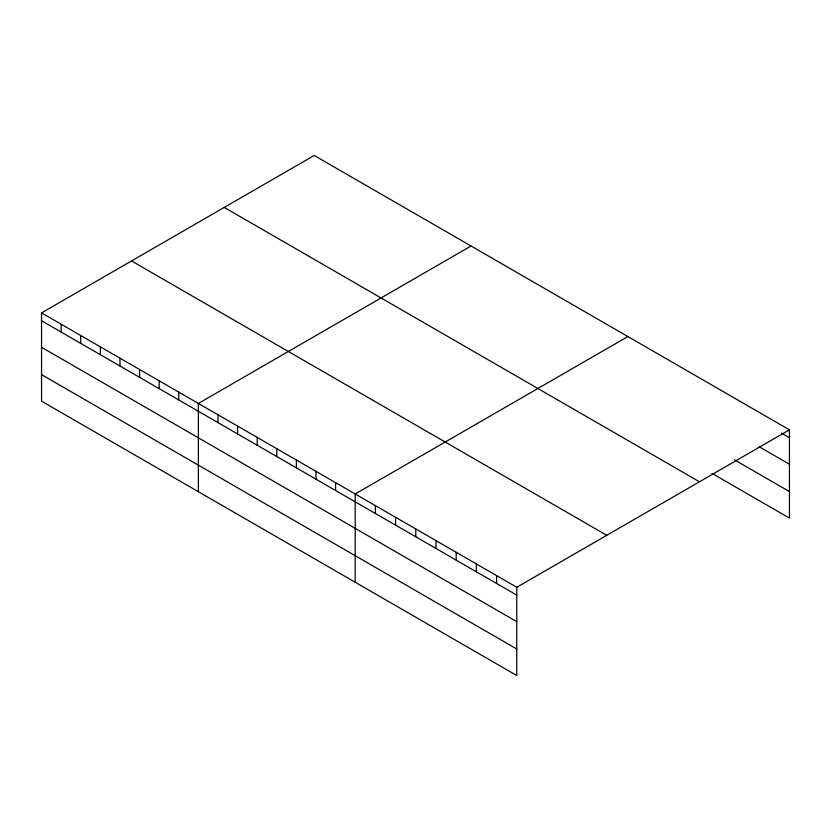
<?xml version="1.0" encoding="UTF-8"?>
<svg xmlns="http://www.w3.org/2000/svg" width="831" height="831" viewBox="0 0 831 831"><rect width="100%" height="100%" fill="white"/><g stroke="black" fill="none" stroke-linecap="round" stroke-linejoin="round"><path stroke-width="1.25" d="M516.778 621.65L516.778 587.268L41.55 312.892L41.55 401.165L516.778 675.53L516.778 621.65L41.55 347.285M712.032 473.41L789.45 518.108L789.45 429.835L314.222 155.47L41.55 312.892M471.042 246.007L198.38 403.43L198.38 491.703M627.872 336.555L355.201 493.978L355.201 582.251M516.778 587.268L789.45 429.835M781.597 433.148L789.45 437.688M759.15 446.735L789.45 464.228M734.469 459.823L789.45 491.568M224.235 207.418L699.473 481.793M131.527 260.944L606.765 535.309M41.55 320.745L516.778 595.11M41.55 374.625L516.778 648.99M496.585 575.603L496.585 583.455M476.381 563.937L476.381 571.79M456.188 552.283L456.188 560.136M435.995 540.617L435.995 548.47M415.791 528.963L415.791 536.805M395.598 517.298L395.598 525.15M375.394 505.643L375.394 513.485M335.599 482.655L335.599 490.508M315.998 471.343L315.998 479.196M296.387 460.021L296.387 467.874M276.785 448.709L276.785 456.551M257.184 437.386L257.184 445.239M237.583 426.074L237.583 433.917M217.982 414.752L217.982 422.605M178.769 392.118L178.769 399.971M159.168 380.795L159.168 388.648M139.566 369.483L139.566 377.336M119.965 358.161L119.965 366.014M100.364 346.849L100.364 354.692M80.752 335.527L80.752 343.38M61.151 324.215L61.151 332.057"/></g></svg>
